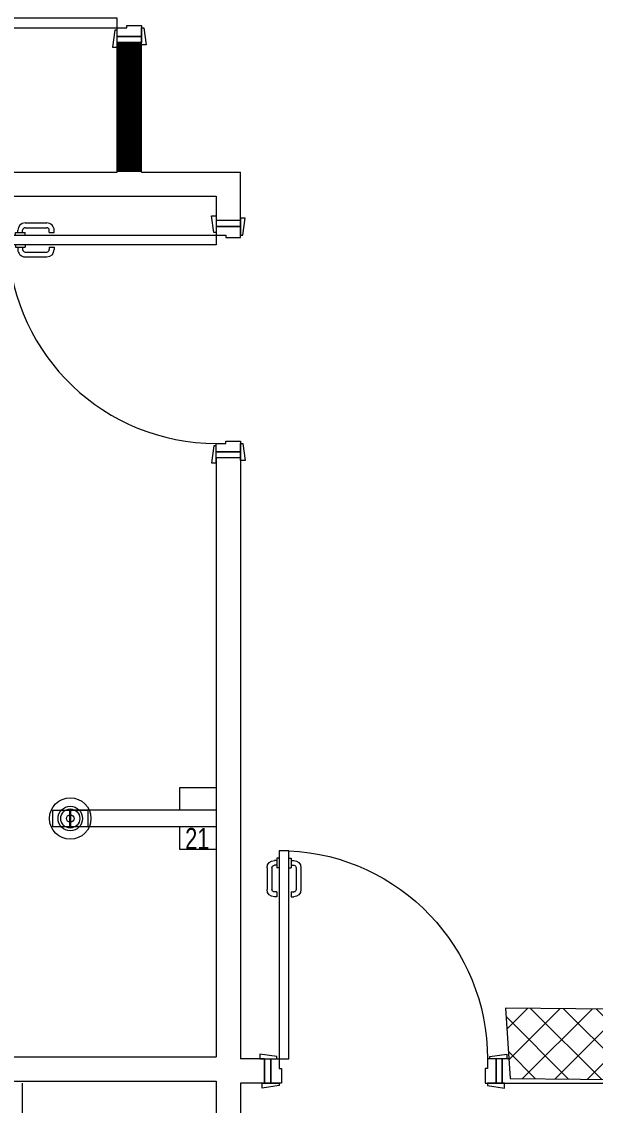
# Model space of a CAD drawing. Header units: millimetres. Extents: x -2143172 to 5255, y -610845 to 279739.
# Drawn here: x -1237194 to -1234826, y -18456 to -13984 of the extents above; entities that cross this region are included whole.
import ezdxf

# ---------------------------------------------------------------- set-up
doc = ezdxf.new("R2010")
doc.units = ezdxf.units.MM
doc.header["$LTSCALE"] = 30
doc.layers.get('0').update_dxf_attribs({"lineweight": 5})
for name, color, linetype, lineweight in [('72_EGR_EQP_TAG', 142, 'Continuous', 5), ('C-HYDR-CTCH', 6, 'Continuous', 5), ('Hatch', 252, 'Continuous', 5), ('LOADING', 163, 'Continuous', 5), ('NEW Wall', 166, 'Continuous', 5), ('Structure', 20, 'Continuous', 5), ('Walls', 32, 'Continuous', 5)]:
    doc.layers.add(name, color=color, linetype=linetype, lineweight=lineweight)
doc.layers.add('Wooden Joinery', color=7, linetype='Continuous', lineweight=5, true_color=0x521300)
doc.styles.add('X3G_ENTITY_257CFD', font='swisscl.ttf', dxfattribs={"height": 200})

# ---------------------------------------------------------------- blocks, each defined once
blk = doc.blocks.new('A$C72370EFE')
at = {"layer": 'Wooden Joinery'}
for p, q in [((-0.01, -0.04), (-0.02, -0.04)), ((-0.01, -0.03), (-0.01, -0.07)), ((0, -0.03), (-0.01, -0.03)), ((0.04, -0.03), (0.05, -0.03)), ((0.05, -0.03), (0.05, -0.07)), ((0.05, -0.04), (0.06, -0.04)), ((-0.05, -0.07), (-0.05, -0.16)), ((-0.03, -0.07), (-0.03, -0.16)), ((-0.01, -0.06), (-0.02, -0.06)), ((0, -0.07), (-0.01, -0.07)), ((0.04, -0.07), (0.05, -0.07)), ((0.05, -0.06), (0.06, -0.06)), ((0.07, -0.07), (0.07, -0.16)), ((0.09, -0.07), (0.09, -0.16)), ((-0.01, -0.17), (-0.02, -0.17)), ((-0.01, -0.17), (-0.01, -0.19)), ((0.05, -0.17), (0.06, -0.17)), ((0.05, -0.17), (0.05, -0.19)), ((-0.01, -0.19), (-0.02, -0.19)), ((0.05, -0.19), (0.06, -0.19))]:
    blk.add_line(p, q, dxfattribs=at)
for centre, radius, start, end in [((-0.02, -0.07), 0.03, 90, 180), ((0.06, -0.07), 0.03, 0, 90), ((-0.02, -0.07), 0.01, 90, 180), ((0.06, -0.07), 0.01, 0, 90), ((-0.02, -0.16), 0.03, 180, 270), ((-0.02, -0.16), 0.01, 180, 270), ((0.06, -0.16), 0.01, 270, 0), ((0.06, -0.16), 0.03, 270, 0)]:
    blk.add_arc(centre, radius, start, end, dxfattribs=at)
blk = doc.blocks.new('A$C5DAD61B4')
at = {"layer": 'Wooden Joinery'}
for points in [[(80, 959.1), (80, 969.1), (10, 979.1), (10, 959.1)], [(940, 959.1), (940, 969.1), (1010, 979.1), (1010, 959.1)], [(70, 859.1), (70, 849.1), (0, 839.1), (0, 859.1)], [(120, 859.1), (120, 0), (80, 0), (80, 859.1)], [(950, 859.1), (950, 849.1), (1020, 839.1), (1020, 859.1)]]:
    blk.add_lwpolyline(points, close=True, dxfattribs=at)
for points in [[(45, 859.1), (45, 959.1), (20, 959.1), (20, 859.1), (45, 859.1)], [(45, 859.1), (80, 859.1), (80, 899.1), (90, 899.1), (90, 959.1), (45, 959.1), (45, 859.1)], [(975, 859.1), (940, 859.1), (940, 899.1), (930, 899.1), (930, 959.1), (975, 959.1), (975, 859.1)], [(975, 859.1), (975, 959.1), (1000, 959.1), (1000, 859.1), (975, 859.1)]]:
    blk.add_lwpolyline(points, dxfattribs=at)
blk.add_arc((80, 859.1), 860, 272.666, 0, dxfattribs=at)
at = {"layer": 'Wooden Joinery', "xscale": 999.9999999998854, "yscale": 999.9999999998854, "zscale": 999.9999999998854, "rotation": 180}
blk.add_blockref('A$C72370EFE', (120, 0), dxfattribs=at)
blk = doc.blocks.new('A$C47696aed')
at = {"layer": 'Hatch'}
h = blk.add_hatch(dxfattribs=at)
h.set_pattern_fill('ANSI37', color=256, scale=30)
h.paths.add_polyline_path([(50952.7, 21917.9), (50348.7, 21909.7), (50352.6, 21621.3), (50956.6, 21629.5)])
h.paths.add_polyline_path([(43791.9, 21910.1), (43208.4, 21904.7), (43188.5, 21613.3), (43772, 21618.7)])
h.paths.add_polyline_path([(29414.9, 21902.8), (28815.8, 21898.7), (28810.1, 21605.6), (29409.2, 21609.7)])
h.paths.add_polyline_path([(36600.2, 21904.9), (35999, 21897.4), (35990.7, 21611.8), (36591.9, 21619.3)])
h.paths.add_polyline_path([(22195.7, 21912), (21589.3, 21890.2), (21603.8, 21597.6), (22210.2, 21619.5)])
h.paths.add_polyline_path([(15459.1, 21901.7), (14237.2, 21925.6), (14230.7, 21629.5), (15452.7, 21605.5)])
h.paths.add_polyline_path([(15473.2, 14701.6), (14258.2, 14685.8), (14244.7, 14393.4), (15459.7, 14409.1)])
h.paths.add_polyline_path([(15447.1, 7508.4), (14244, 7492.4), (14238.3, 7199.4), (15441.4, 7215.3)])
h.paths.add_polyline_path([(15465.6, 309.7), (14269, 298.3), (14271.8, 3.8), (15468.5, 15.2)])
h.paths.add_polyline_path([(7830.6, 311.8), (7227.1, 308.1), (7237.7, 22.6), (7841.3, 26.3)])
h.paths.add_polyline_path([(7815.2, 7509.8), (7218.4, 7511.4), (7218.2, 7210.2), (7815.1, 7208.6)])
h.paths.add_polyline_path([(7825.1, 14699.4), (7205.8, 14700.6), (7195.2, 14397.6), (7814.5, 14396.4)])
h.paths.add_polyline_path([(7801.7, 21878.7), (7201.1, 21893.2), (7197.5, 21603.6), (7798.1, 21589.1)])
h.paths.add_polyline_path([(602.6, 21876.9), (0, 21899.6), (1.9, 21611.2), (604.5, 21588.5)])
h.paths.add_polyline_path([(610.4, 7498.6), (8.3, 7491.6), (11.7, 7200), (613.7, 7206.9)])
h.paths.add_polyline_path([(627.9, 303.9), (29.5, 302.9), (34.3, 2.3), (632.7, 3.3)])
h.paths.add_polyline_path([(22214.6, 317.2), (21608.9, 304.3), (21614.6, 3.1), (22220.3, 16)])
h.paths.add_polyline_path([(22208.1, 7509.7), (21613.7, 7492.1), (21615.8, 7195.5), (22210.2, 7213.1)])
h.paths.add_polyline_path([(22199.3, 14717.7), (21600.4, 14710), (21604.4, 14409.9), (22203.4, 14417.6)])
h.paths.add_polyline_path([(29399.7, 14702.4), (28797.7, 14707.1), (28802, 14415), (29403.9, 14410.3)])
h.paths.add_polyline_path([(29403.4, 7519.8), (28799.6, 7502.2), (28813, 7202.1), (29413.1, 7223.2)])
h.paths.add_polyline_path([(29419.5, 303.8), (28815.7, 310.4), (28813.3, 24.7), (29417.2, 18.1)])
h.paths.add_polyline_path([(36618, 314.2), (36020.7, 299.7), (36029.7, 0), (36627, 14.6)])
h.paths.add_polyline_path([(36610.7, 7502.6), (36009.5, 7504.5), (36010.6, 7207.3), (36611.9, 7205.4)])
h.paths.add_polyline_path([(36574.3, 14706.4), (35993.4, 14711.1), (36013.1, 14421.3), (36594, 14416.6)])
h.paths.add_polyline_path([(43777.6, 14705.7), (43180, 14719.4), (43182, 14427.5), (43779.6, 14413.8)])
h.paths.add_polyline_path([(43778.6, 7507.1), (43210.2, 7499.5), (43212, 7205.4), (43780.5, 7213)])
h.paths.add_polyline_path([(43815.7, 310), (43210.4, 307.3), (43211.8, 2.8), (43817, 5.4)])
h.paths.add_polyline_path([(50989.9, 309.5), (50401.9, 325.5), (50388.7, 18.3), (50976.7, 2.3)])
h.paths.add_polyline_path([(50974.1, 7508.9), (50370.9, 7510), (50368.9, 7213.4), (50972.2, 7212.3)])
at = {"layer": 'C-HYDR-CTCH', "color": 4, "flags": 128}
blk.add_lwpolyline([(35993.4, 14711.1), (36013.1, 14421.3), (36594, 14416.6), (36574.3, 14706.4), (35993.4, 14711.1)], dxfattribs=at)
blk = doc.blocks.new('D.131.54.59')
for p, q in [((293989, 4464.5), (293384, 4464.5)), ((293389, 4429.5), (293384, 4429.5)), ((293989, 4394.5), (293384, 4394.5))]:
    blk.add_line(p, q)
for points in [[(293989, 4557), (293989, 4302), (293839, 4302), (293839, 4394.5)], [(293839, 4464.5), (293839, 4557), (293989, 4557)], [(293314, 4464.5), (293384, 4464.5), (293384, 4394.5), (293314, 4394.5), (293314, 4464.5)], [(293389, 4464.5), (293459, 4464.5), (293459, 4394.5), (293389, 4394.5), (293389, 4464.5)]]:
    blk.add_lwpolyline(points)
for radius in [85.6, 50.6, 39.4, 15.6]:
    blk.add_circle((293386.5, 4429.5), radius)

msp = doc.modelspace()

# ---------------------------------------------------------------- linework, layer by layer
at = {"layer": 'LOADING'}
msp.add_line((-1237190.9, -19714.7, -0.1), (-1237190.9, -18364.7, -0.1), dxfattribs=at)
at = {"layer": 'NEW Wall', "const_width": 100}
msp.add_lwpolyline([(-1236749.4, -14604.7), (-1236749.4, -14069.7)], dxfattribs=at)
at = {"layer": 'Walls', "color": 5}
for p, q in [((-1236699.4, -14069.7), (-1236799.4, -14069.7)), ((-1236799.4, -14604.7), (-1236799.4, -14069.7)), ((-1236699.4, -14079.7), (-1236699.4, -14069.7)), ((-1236699.4, -14604.7), (-1236699.4, -14069.7))]:
    msp.add_line(p, q, dxfattribs=at)
at = {"layer": 'Walls'}
for p, q in [((-1237920.4, -14604.7), (-1236799.4, -14604.7)), ((-1236699.4, -14604.7), (-1236290.9, -14604.7)), ((-1236290.9, -14804.7), (-1236290.9, -14604.7)), ((-1237920.4, -14704.7), (-1236390.9, -14704.7)), ((-1236390.9, -14704.7), (-1236390.9, -14804.7)), ((-1236290.9, -14804.7), (-1236390.9, -14804.7)), ((-1236390.9, -15784.7), (-1236390.9, -18256.3)), ((-1236290.9, -15784.7), (-1236390.9, -15784.7)), ((-1236290.9, -15784.7), (-1236290.9, -18264.7)), ((-1237920.4, -18256.3), (-1236390.9, -18256.3)), ((-1236190.9, -18264.7), (-1236290.9, -18264.7)), ((-1236190.9, -18264.7), (-1236190.9, -18364.7)), ((-1235210.9, -18264.7), (-1235210.9, -18364.7)), ((-1235182.6, -18264.7), (-1235210.9, -18264.7)), ((-1237920.4, -18356.3), (-1236390.9, -18356.3)), ((-1236390.9, -18356.3), (-1236390.9, -20514.7)), ((-1236290.9, -18364.7), (-1236290.9, -20614.7)), ((-1236190.9, -18364.7), (-1236290.9, -18364.7)), ((-1235210.9, -18364.7), (-1234090.9, -18364.7))]:
    msp.add_line(p, q, dxfattribs=at)

# ---------------------------------------------------------------- block references
at = {"layer": 'LOADING'}
msp.add_blockref('D.131.54.59', (-1530379.9, -21702.1, -0.1), dxfattribs=at)
at = {"layer": 'Structure', "color": 3}
msp.add_blockref('A$C47696aed', (-1271190.2, -32767, 0), dxfattribs=at)
at = {"layer": 'Wooden Joinery', "xscale": -1}
for p, rotation in [((-1237658.5, -14089.7), 270), ((-1236210.9, -17405.7), 180)]:
    msp.add_blockref('A$C5DAD61B4', p, dxfattribs=dict(at, rotation=rotation))
at = {"layer": 'Wooden Joinery', "rotation": 270}
msp.add_blockref('A$C5DAD61B4', (-1237249.9, -14784.7), dxfattribs=at)

# ---------------------------------------------------------------- texts
at = {"layer": '72_EGR_EQP_TAG', "insert": (-1236469.1, -17311.6, -0.2), "char_height": 87.47, "attachment_point": 2, "style": 'X3G_ENTITY_257CFD'}
msp.add_mtext('21', dxfattribs=at)

doc.saveas('drawing.dxf')
